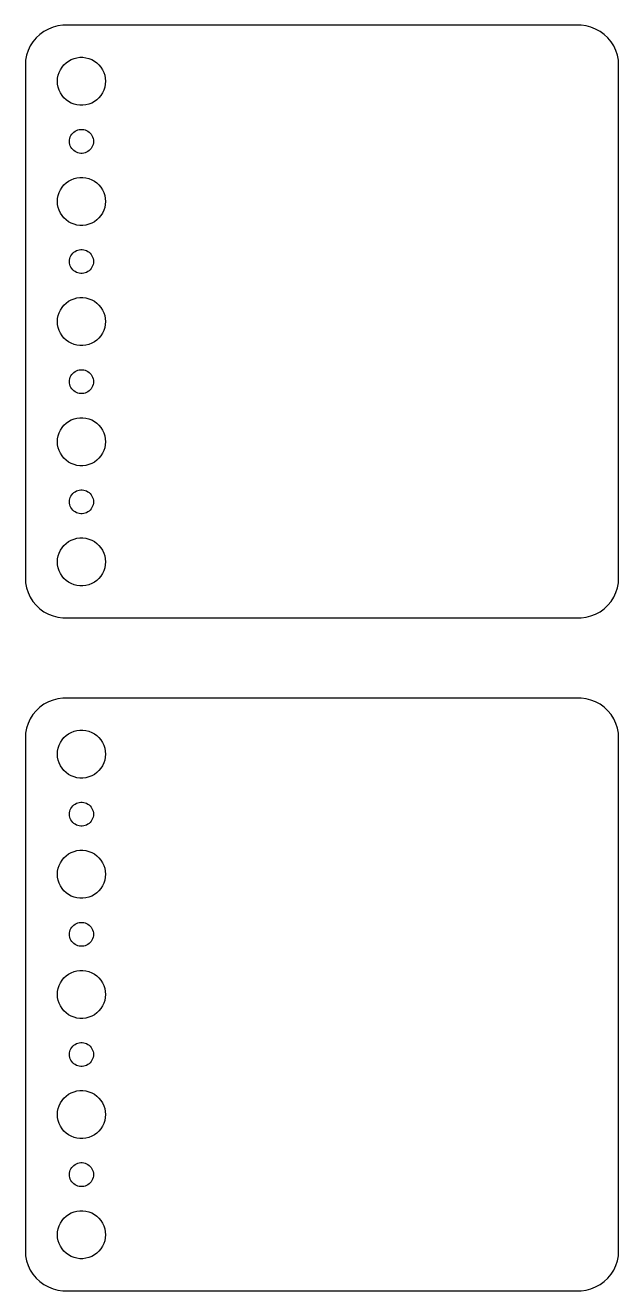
# Model space of a CAD drawing. Header units: metres. Extents: x -37 to 37, y 131 to 373.
# Drawn here: x -37 to 37, y 131 to 289 of the extents above; entities that cross this region are included whole.
import ezdxf

# ---------------------------------------------------------------- set-up
doc = ezdxf.new("R2010")
doc.units = ezdxf.units.M

msp = doc.modelspace()

# ---------------------------------------------------------------- linework, layer by layer
for p, q in [((-35.1871, 287.853), (-35.6448, 287.423)), ((-34.6791, 288.222), (-35.1871, 287.853)), ((-34.1289, 288.524), (-34.6791, 288.222)), ((-33.5451, 288.755), (-34.1289, 288.524)), ((-32.9369, 288.911), (-33.5451, 288.755)), ((-32.3139, 288.99), (-32.9369, 288.911)), ((32.3139, 288.99), (-32.3139, 288.99)), ((32.9369, 288.911), (32.3139, 288.99)), ((33.5451, 288.755), (32.9369, 288.911)), ((34.1289, 288.524), (33.5451, 288.755)), ((34.6791, 288.222), (34.1289, 288.524)), ((35.1871, 287.853), (34.6791, 288.222)), ((35.6448, 287.423), (35.1871, 287.853)), ((-36.3815, 286.409), (-36.6489, 285.841)), ((-36.0451, 286.939), (-36.3815, 286.409)), ((-35.6448, 287.423), (-36.0451, 286.939)), ((36.0451, 286.939), (35.6448, 287.423)), ((36.3815, 286.409), (36.0451, 286.939)), ((36.6489, 285.841), (36.3815, 286.409)), ((-36.9606, 284.627), (-37, 284)), ((-36.8429, 285.243), (-36.9606, 284.627)), ((-36.6489, 285.841), (-36.8429, 285.243)), ((-31.9123, 284.312), (-31.6075, 284.533)), ((-31.6075, 284.533), (-31.2773, 284.714)), ((-31.2773, 284.714), (-30.927, 284.853)), ((-30.927, 284.853), (-30.5621, 284.947)), ((-30.5621, 284.947), (-30.1884, 284.994)), ((-30.1884, 284.994), (-29.8116, 284.994)), ((-29.8116, 284.994), (-29.4379, 284.947)), ((-29.4379, 284.947), (-29.0729, 284.853)), ((-29.0729, 284.853), (-28.7227, 284.714)), ((-28.7227, 284.714), (-28.3925, 284.533)), ((-28.3925, 284.533), (-28.0877, 284.312)), ((36.8429, 285.243), (36.6489, 285.841)), ((36.9606, 284.627), (36.8429, 285.243)), ((37, 284), (36.9606, 284.627)), ((-37, 284), (-37, 220)), ((-32.9057, 282.746), (-32.7893, 283.104)), ((-32.7893, 283.104), (-32.6289, 283.445)), ((-32.6289, 283.445), (-32.427, 283.763)), ((-32.427, 283.763), (-32.1869, 284.054)), ((-32.1869, 284.054), (-31.9123, 284.312)), ((-28.0877, 284.312), (-27.8131, 284.054)), ((-27.8131, 284.054), (-27.5729, 283.763)), ((-27.5729, 283.763), (-27.3711, 283.445)), ((-27.3711, 283.445), (-27.2107, 283.104)), ((-27.2107, 283.104), (-27.0942, 282.746)), ((37, 220), (37, 284)), ((-33, 282), (-32.9763, 282.376)), ((-32.9763, 281.624), (-33, 282)), ((-32.9763, 282.376), (-32.9057, 282.746)), ((-32.9057, 281.254), (-32.9763, 281.624)), ((-32.7893, 280.896), (-32.9057, 281.254)), ((-27.0942, 281.254), (-27.2107, 280.896)), ((-27.0942, 282.746), (-27.0237, 282.376)), ((-27.0237, 281.624), (-27.0942, 281.254)), ((-27.0237, 282.376), (-27, 282)), ((-27, 282), (-27.0237, 281.624)), ((-32.6289, 280.555), (-32.7893, 280.896)), ((-32.427, 280.237), (-32.6289, 280.555)), ((-32.1869, 279.946), (-32.427, 280.237)), ((-31.9123, 279.688), (-32.1869, 279.946)), ((-31.6075, 279.467), (-31.9123, 279.688)), ((-28.0877, 279.688), (-28.3925, 279.467)), ((-27.8131, 279.946), (-28.0877, 279.688)), ((-27.5729, 280.237), (-27.8131, 279.946)), ((-27.3711, 280.555), (-27.5729, 280.237)), ((-27.2107, 280.896), (-27.3711, 280.555)), ((-31.2773, 279.286), (-31.6075, 279.467)), ((-30.927, 279.147), (-31.2773, 279.286)), ((-30.5621, 279.053), (-30.927, 279.147)), ((-30.1884, 279.006), (-30.5621, 279.053)), ((-29.8116, 279.006), (-30.1884, 279.006)), ((-29.4379, 279.053), (-29.8116, 279.006)), ((-29.0729, 279.147), (-29.4379, 279.053)), ((-28.7227, 279.286), (-29.0729, 279.147)), ((-28.3925, 279.467), (-28.7227, 279.286)), ((-31.4529, 274.873), (-31.3947, 275.052)), ((-31.3947, 275.052), (-31.3145, 275.223)), ((-31.3145, 275.223), (-31.2135, 275.382)), ((-31.2135, 275.382), (-31.0934, 275.527)), ((-31.0934, 275.527), (-30.9561, 275.656)), ((-30.9561, 275.656), (-30.8037, 275.766)), ((-30.8037, 275.766), (-30.6387, 275.857)), ((-30.6387, 275.857), (-30.4635, 275.927)), ((-30.4635, 275.927), (-30.2811, 275.973)), ((-30.2811, 275.973), (-30.0942, 275.997)), ((-30.0942, 275.997), (-29.9058, 275.997)), ((-29.9058, 275.997), (-29.7189, 275.973)), ((-29.7189, 275.973), (-29.5365, 275.927)), ((-29.5365, 275.927), (-29.3613, 275.857)), ((-29.3613, 275.857), (-29.1963, 275.766)), ((-29.1963, 275.766), (-29.0439, 275.656)), ((-29.0439, 275.656), (-28.9065, 275.527)), ((-28.9065, 275.527), (-28.7865, 275.382)), ((-28.7865, 275.382), (-28.6855, 275.223)), ((-28.6855, 275.223), (-28.6053, 275.052)), ((-28.6053, 275.052), (-28.5471, 274.873)), ((-31.5, 274.5), (-31.4882, 274.688)), ((-31.4882, 274.312), (-31.5, 274.5)), ((-31.4882, 274.688), (-31.4529, 274.873)), ((-31.4529, 274.127), (-31.4882, 274.312)), ((-31.3947, 273.948), (-31.4529, 274.127)), ((-31.3145, 273.777), (-31.3947, 273.948)), ((-31.2135, 273.618), (-31.3145, 273.777)), ((-31.0934, 273.473), (-31.2135, 273.618)), ((-30.9561, 273.344), (-31.0934, 273.473)), ((-30.8037, 273.234), (-30.9561, 273.344)), ((-29.0439, 273.344), (-29.1963, 273.234)), ((-28.9065, 273.473), (-29.0439, 273.344)), ((-28.7865, 273.618), (-28.9065, 273.473)), ((-28.6855, 273.777), (-28.7865, 273.618)), ((-28.6053, 273.948), (-28.6855, 273.777)), ((-28.5471, 274.127), (-28.6053, 273.948)), ((-28.5471, 274.873), (-28.5118, 274.688)), ((-28.5118, 274.312), (-28.5471, 274.127)), ((-28.5118, 274.688), (-28.5, 274.5)), ((-28.5, 274.5), (-28.5118, 274.312)), ((-30.6387, 273.143), (-30.8037, 273.234)), ((-30.4635, 273.073), (-30.6387, 273.143)), ((-30.2811, 273.027), (-30.4635, 273.073)), ((-30.0942, 273.003), (-30.2811, 273.027)), ((-29.9058, 273.003), (-30.0942, 273.003)), ((-29.7189, 273.027), (-29.9058, 273.003)), ((-29.5365, 273.073), (-29.7189, 273.027)), ((-29.3613, 273.143), (-29.5365, 273.073)), ((-29.1963, 273.234), (-29.3613, 273.143)), ((-32.6289, 268.445), (-32.427, 268.763)), ((-32.427, 268.763), (-32.1869, 269.054)), ((-32.1869, 269.054), (-31.9123, 269.312)), ((-31.9123, 269.312), (-31.6075, 269.533)), ((-31.6075, 269.533), (-31.2773, 269.714)), ((-31.2773, 269.714), (-30.927, 269.853)), ((-30.927, 269.853), (-30.5621, 269.947)), ((-30.5621, 269.947), (-30.1884, 269.994)), ((-30.1884, 269.994), (-29.8116, 269.994)), ((-29.8116, 269.994), (-29.4379, 269.947)), ((-29.4379, 269.947), (-29.0729, 269.853)), ((-29.0729, 269.853), (-28.7227, 269.714)), ((-28.7227, 269.714), (-28.3925, 269.533)), ((-28.3925, 269.533), (-28.0877, 269.312)), ((-28.0877, 269.312), (-27.8131, 269.054)), ((-27.8131, 269.054), (-27.5729, 268.763)), ((-27.5729, 268.763), (-27.3711, 268.445)), ((-33, 267), (-32.9763, 267.376)), ((-32.9763, 266.624), (-33, 267)), ((-32.9763, 267.376), (-32.9057, 267.746)), ((-32.9057, 267.746), (-32.7893, 268.104)), ((-32.7893, 268.104), (-32.6289, 268.445)), ((-27.3711, 268.445), (-27.2107, 268.104)), ((-27.2107, 268.104), (-27.0942, 267.746)), ((-27.0942, 267.746), (-27.0237, 267.376)), ((-27.0237, 267.376), (-27, 267)), ((-27, 267), (-27.0237, 266.624)), ((-32.9057, 266.254), (-32.9763, 266.624)), ((-32.7893, 265.896), (-32.9057, 266.254)), ((-32.6289, 265.555), (-32.7893, 265.896)), ((-32.427, 265.237), (-32.6289, 265.555)), ((-27.3711, 265.555), (-27.5729, 265.237)), ((-27.2107, 265.896), (-27.3711, 265.555)), ((-27.0942, 266.254), (-27.2107, 265.896)), ((-27.0237, 266.624), (-27.0942, 266.254)), ((-32.1869, 264.946), (-32.427, 265.237)), ((-31.9123, 264.688), (-32.1869, 264.946)), ((-31.6075, 264.467), (-31.9123, 264.688)), ((-31.2773, 264.286), (-31.6075, 264.467)), ((-30.927, 264.147), (-31.2773, 264.286)), ((-30.5621, 264.053), (-30.927, 264.147)), ((-30.1884, 264.006), (-30.5621, 264.053)), ((-29.8116, 264.006), (-30.1884, 264.006)), ((-29.4379, 264.053), (-29.8116, 264.006)), ((-29.0729, 264.147), (-29.4379, 264.053)), ((-28.7227, 264.286), (-29.0729, 264.147)), ((-28.3925, 264.467), (-28.7227, 264.286)), ((-28.0877, 264.688), (-28.3925, 264.467)), ((-27.8131, 264.946), (-28.0877, 264.688)), ((-27.5729, 265.237), (-27.8131, 264.946)), ((-30.9561, 260.656), (-30.8037, 260.766)), ((-30.8037, 260.766), (-30.6387, 260.857)), ((-30.6387, 260.857), (-30.4635, 260.927)), ((-30.4635, 260.927), (-30.2811, 260.973)), ((-30.2811, 260.973), (-30.0942, 260.997)), ((-30.0942, 260.997), (-29.9058, 260.997)), ((-29.9058, 260.997), (-29.7189, 260.973)), ((-29.7189, 260.973), (-29.5365, 260.927)), ((-29.5365, 260.927), (-29.3613, 260.857)), ((-29.3613, 260.857), (-29.1963, 260.766)), ((-29.1963, 260.766), (-29.0439, 260.656)), ((-31.5, 259.5), (-31.4882, 259.688)), ((-31.4882, 259.312), (-31.5, 259.5)), ((-31.4882, 259.688), (-31.4529, 259.873)), ((-31.4529, 259.127), (-31.4882, 259.312)), ((-31.4529, 259.873), (-31.3947, 260.052)), ((-31.3947, 258.948), (-31.4529, 259.127)), ((-31.3947, 260.052), (-31.3145, 260.223)), ((-31.3145, 260.223), (-31.2135, 260.382)), ((-31.2135, 260.382), (-31.0934, 260.527)), ((-31.0934, 260.527), (-30.9561, 260.656)), ((-29.0439, 260.656), (-28.9065, 260.527)), ((-28.9065, 260.527), (-28.7865, 260.382)), ((-28.7865, 260.382), (-28.6855, 260.223)), ((-28.6855, 260.223), (-28.6053, 260.052)), ((-28.6053, 260.052), (-28.5471, 259.873)), ((-28.5471, 259.127), (-28.6053, 258.948)), ((-28.5471, 259.873), (-28.5118, 259.688)), ((-28.5118, 259.312), (-28.5471, 259.127)), ((-28.5118, 259.688), (-28.5, 259.5)), ((-28.5, 259.5), (-28.5118, 259.312)), ((-31.3145, 258.777), (-31.3947, 258.948)), ((-31.2135, 258.618), (-31.3145, 258.777)), ((-31.0934, 258.473), (-31.2135, 258.618)), ((-30.9561, 258.344), (-31.0934, 258.473)), ((-30.8037, 258.234), (-30.9561, 258.344)), ((-30.6387, 258.143), (-30.8037, 258.234)), ((-30.4635, 258.073), (-30.6387, 258.143)), ((-30.2811, 258.027), (-30.4635, 258.073)), ((-30.0942, 258.003), (-30.2811, 258.027)), ((-29.9058, 258.003), (-30.0942, 258.003)), ((-29.7189, 258.027), (-29.9058, 258.003)), ((-29.5365, 258.073), (-29.7189, 258.027)), ((-29.3613, 258.143), (-29.5365, 258.073)), ((-29.1963, 258.234), (-29.3613, 258.143)), ((-29.0439, 258.344), (-29.1963, 258.234)), ((-28.9065, 258.473), (-29.0439, 258.344)), ((-28.7865, 258.618), (-28.9065, 258.473)), ((-28.6855, 258.777), (-28.7865, 258.618)), ((-28.6053, 258.948), (-28.6855, 258.777)), ((-31.9123, 254.312), (-31.6075, 254.533)), ((-31.6075, 254.533), (-31.2773, 254.714)), ((-31.2773, 254.714), (-30.927, 254.853)), ((-30.927, 254.853), (-30.5621, 254.947)), ((-30.5621, 254.947), (-30.1884, 254.994)), ((-30.1884, 254.994), (-29.8116, 254.994)), ((-29.8116, 254.994), (-29.4379, 254.947)), ((-29.4379, 254.947), (-29.0729, 254.853)), ((-29.0729, 254.853), (-28.7227, 254.714)), ((-28.7227, 254.714), (-28.3925, 254.533)), ((-28.3925, 254.533), (-28.0877, 254.312)), ((-32.9057, 252.746), (-32.7893, 253.104)), ((-32.7893, 253.104), (-32.6289, 253.445)), ((-32.6289, 253.445), (-32.427, 253.763)), ((-32.427, 253.763), (-32.1869, 254.054)), ((-32.1869, 254.054), (-31.9123, 254.312)), ((-28.0877, 254.312), (-27.8131, 254.054)), ((-27.8131, 254.054), (-27.5729, 253.763)), ((-27.5729, 253.763), (-27.3711, 253.445)), ((-27.3711, 253.445), (-27.2107, 253.104)), ((-27.2107, 253.104), (-27.0942, 252.746)), ((-33, 252), (-32.9763, 252.376)), ((-32.9763, 251.624), (-33, 252)), ((-32.9763, 252.376), (-32.9057, 252.746)), ((-32.9057, 251.254), (-32.9763, 251.624)), ((-32.7893, 250.896), (-32.9057, 251.254)), ((-27.0942, 251.254), (-27.2107, 250.896)), ((-27.0942, 252.746), (-27.0237, 252.376)), ((-27.0237, 251.624), (-27.0942, 251.254)), ((-27.0237, 252.376), (-27, 252)), ((-27, 252), (-27.0237, 251.624)), ((-32.6289, 250.555), (-32.7893, 250.896)), ((-32.427, 250.237), (-32.6289, 250.555)), ((-32.1869, 249.946), (-32.427, 250.237)), ((-31.9123, 249.688), (-32.1869, 249.946)), ((-31.6075, 249.467), (-31.9123, 249.688)), ((-28.0877, 249.688), (-28.3925, 249.467)), ((-27.8131, 249.946), (-28.0877, 249.688)), ((-27.5729, 250.237), (-27.8131, 249.946)), ((-27.3711, 250.555), (-27.5729, 250.237)), ((-27.2107, 250.896), (-27.3711, 250.555)), ((-31.2773, 249.286), (-31.6075, 249.467)), ((-30.927, 249.147), (-31.2773, 249.286)), ((-30.5621, 249.053), (-30.927, 249.147)), ((-30.1884, 249.006), (-30.5621, 249.053)), ((-29.8116, 249.006), (-30.1884, 249.006)), ((-29.4379, 249.053), (-29.8116, 249.006)), ((-29.0729, 249.147), (-29.4379, 249.053)), ((-28.7227, 249.286), (-29.0729, 249.147)), ((-28.3925, 249.467), (-28.7227, 249.286)), ((-31.4882, 244.688), (-31.4529, 244.873)), ((-31.4529, 244.873), (-31.3947, 245.052)), ((-31.3947, 245.052), (-31.3145, 245.223)), ((-31.3145, 245.223), (-31.2135, 245.382)), ((-31.2135, 245.382), (-31.0934, 245.527)), ((-31.0934, 245.527), (-30.9561, 245.656)), ((-30.9561, 245.656), (-30.8037, 245.766)), ((-30.8037, 245.766), (-30.6387, 245.857)), ((-30.6387, 245.857), (-30.4635, 245.927)), ((-30.4635, 245.927), (-30.2811, 245.973)), ((-30.2811, 245.973), (-30.0942, 245.997)), ((-30.0942, 245.997), (-29.9058, 245.997)), ((-29.9058, 245.997), (-29.7189, 245.973)), ((-29.7189, 245.973), (-29.5365, 245.927)), ((-29.5365, 245.927), (-29.3613, 245.857)), ((-29.3613, 245.857), (-29.1963, 245.766)), ((-29.1963, 245.766), (-29.0439, 245.656)), ((-29.0439, 245.656), (-28.9065, 245.527)), ((-28.9065, 245.527), (-28.7865, 245.382)), ((-28.7865, 245.382), (-28.6855, 245.223)), ((-28.6855, 245.223), (-28.6053, 245.052)), ((-28.6053, 245.052), (-28.5471, 244.873)), ((-28.5471, 244.873), (-28.5118, 244.688)), ((-31.5, 244.5), (-31.4882, 244.688)), ((-31.4882, 244.312), (-31.5, 244.5)), ((-31.4529, 244.127), (-31.4882, 244.312)), ((-31.3947, 243.948), (-31.4529, 244.127)), ((-31.3145, 243.777), (-31.3947, 243.948)), ((-31.2135, 243.618), (-31.3145, 243.777)), ((-31.0934, 243.473), (-31.2135, 243.618)), ((-30.9561, 243.344), (-31.0934, 243.473)), ((-30.8037, 243.234), (-30.9561, 243.344)), ((-29.0439, 243.344), (-29.1963, 243.234)), ((-28.9065, 243.473), (-29.0439, 243.344)), ((-28.7865, 243.618), (-28.9065, 243.473)), ((-28.6855, 243.777), (-28.7865, 243.618)), ((-28.6053, 243.948), (-28.6855, 243.777)), ((-28.5471, 244.127), (-28.6053, 243.948)), ((-28.5118, 244.312), (-28.5471, 244.127)), ((-28.5118, 244.688), (-28.5, 244.5)), ((-28.5, 244.5), (-28.5118, 244.312)), ((-30.6387, 243.143), (-30.8037, 243.234)), ((-30.4635, 243.073), (-30.6387, 243.143)), ((-30.2811, 243.027), (-30.4635, 243.073)), ((-30.0942, 243.003), (-30.2811, 243.027)), ((-29.9058, 243.003), (-30.0942, 243.003)), ((-29.7189, 243.027), (-29.9058, 243.003)), ((-29.5365, 243.073), (-29.7189, 243.027)), ((-29.3613, 243.143), (-29.5365, 243.073)), ((-29.1963, 243.234), (-29.3613, 243.143)), ((-32.6289, 238.445), (-32.427, 238.763)), ((-32.427, 238.763), (-32.1869, 239.054)), ((-32.1869, 239.054), (-31.9123, 239.312)), ((-31.9123, 239.312), (-31.6075, 239.533)), ((-31.6075, 239.533), (-31.2773, 239.714)), ((-31.2773, 239.714), (-30.927, 239.853)), ((-30.927, 239.853), (-30.5621, 239.947)), ((-30.5621, 239.947), (-30.1884, 239.994)), ((-30.1884, 239.994), (-29.8116, 239.994)), ((-29.8116, 239.994), (-29.4379, 239.947)), ((-29.4379, 239.947), (-29.0729, 239.853)), ((-29.0729, 239.853), (-28.7227, 239.714)), ((-28.7227, 239.714), (-28.3925, 239.533)), ((-28.3925, 239.533), (-28.0877, 239.312)), ((-28.0877, 239.312), (-27.8131, 239.054)), ((-27.8131, 239.054), (-27.5729, 238.763)), ((-27.5729, 238.763), (-27.3711, 238.445)), ((-33, 237), (-32.9763, 237.376)), ((-32.9763, 236.624), (-33, 237)), ((-32.9763, 237.376), (-32.9057, 237.746)), ((-32.9057, 237.746), (-32.7893, 238.104)), ((-32.7893, 238.104), (-32.6289, 238.445)), ((-27.3711, 238.445), (-27.2107, 238.104)), ((-27.2107, 238.104), (-27.0942, 237.746)), ((-27.0942, 237.746), (-27.0237, 237.376)), ((-27.0237, 237.376), (-27, 237)), ((-27, 237), (-27.0237, 236.624)), ((-32.9057, 236.254), (-32.9763, 236.624)), ((-32.7893, 235.896), (-32.9057, 236.254)), ((-32.6289, 235.555), (-32.7893, 235.896)), ((-32.427, 235.237), (-32.6289, 235.555)), ((-27.3711, 235.555), (-27.5729, 235.237)), ((-27.2107, 235.896), (-27.3711, 235.555)), ((-27.0942, 236.254), (-27.2107, 235.896)), ((-27.0237, 236.624), (-27.0942, 236.254)), ((-32.1869, 234.946), (-32.427, 235.237)), ((-31.9123, 234.688), (-32.1869, 234.946)), ((-31.6075, 234.467), (-31.9123, 234.688)), ((-31.2773, 234.286), (-31.6075, 234.467)), ((-30.927, 234.147), (-31.2773, 234.286)), ((-30.5621, 234.053), (-30.927, 234.147)), ((-30.1884, 234.006), (-30.5621, 234.053)), ((-29.8116, 234.006), (-30.1884, 234.006)), ((-29.4379, 234.053), (-29.8116, 234.006)), ((-29.0729, 234.147), (-29.4379, 234.053)), ((-28.7227, 234.286), (-29.0729, 234.147)), ((-28.3925, 234.467), (-28.7227, 234.286)), ((-28.0877, 234.688), (-28.3925, 234.467)), ((-27.8131, 234.946), (-28.0877, 234.688)), ((-27.5729, 235.237), (-27.8131, 234.946)), ((-31.0934, 230.527), (-30.9561, 230.656)), ((-30.9561, 230.656), (-30.8037, 230.766)), ((-30.8037, 230.766), (-30.6387, 230.857)), ((-30.6387, 230.857), (-30.4635, 230.927)), ((-30.4635, 230.927), (-30.2811, 230.973)), ((-30.2811, 230.973), (-30.0942, 230.997)), ((-30.0942, 230.997), (-29.9058, 230.997)), ((-29.9058, 230.997), (-29.7189, 230.973)), ((-29.7189, 230.973), (-29.5365, 230.927)), ((-29.5365, 230.927), (-29.3613, 230.857)), ((-29.3613, 230.857), (-29.1963, 230.766)), ((-29.1963, 230.766), (-29.0439, 230.656)), ((-29.0439, 230.656), (-28.9065, 230.527)), ((-31.5, 229.5), (-31.4882, 229.688)), ((-31.4882, 229.312), (-31.5, 229.5)), ((-31.4882, 229.688), (-31.4529, 229.873)), ((-31.4529, 229.127), (-31.4882, 229.312)), ((-31.4529, 229.873), (-31.3947, 230.052)), ((-31.3947, 228.948), (-31.4529, 229.127)), ((-31.3947, 230.052), (-31.3145, 230.223)), ((-31.3145, 230.223), (-31.2135, 230.382)), ((-31.2135, 230.382), (-31.0934, 230.527)), ((-28.9065, 230.527), (-28.7865, 230.382)), ((-28.7865, 230.382), (-28.6855, 230.223)), ((-28.6855, 230.223), (-28.6053, 230.052)), ((-28.6053, 230.052), (-28.5471, 229.873)), ((-28.5471, 229.127), (-28.6053, 228.948)), ((-28.5471, 229.873), (-28.5118, 229.688)), ((-28.5118, 229.312), (-28.5471, 229.127)), ((-28.5118, 229.688), (-28.5, 229.5)), ((-28.5, 229.5), (-28.5118, 229.312)), ((-31.3145, 228.777), (-31.3947, 228.948)), ((-31.2135, 228.618), (-31.3145, 228.777)), ((-31.0934, 228.473), (-31.2135, 228.618)), ((-30.9561, 228.344), (-31.0934, 228.473)), ((-30.8037, 228.234), (-30.9561, 228.344)), ((-30.6387, 228.143), (-30.8037, 228.234)), ((-30.4635, 228.073), (-30.6387, 228.143)), ((-30.2811, 228.027), (-30.4635, 228.073)), ((-30.0942, 228.003), (-30.2811, 228.027)), ((-29.9058, 228.003), (-30.0942, 228.003)), ((-29.7189, 228.027), (-29.9058, 228.003)), ((-29.5365, 228.073), (-29.7189, 228.027)), ((-29.3613, 228.143), (-29.5365, 228.073)), ((-29.1963, 228.234), (-29.3613, 228.143)), ((-29.0439, 228.344), (-29.1963, 228.234)), ((-28.9065, 228.473), (-29.0439, 228.344)), ((-28.7865, 228.618), (-28.9065, 228.473)), ((-28.6855, 228.777), (-28.7865, 228.618)), ((-28.6053, 228.948), (-28.6855, 228.777)), ((-31.9123, 224.312), (-31.6075, 224.533)), ((-31.6075, 224.533), (-31.2773, 224.714)), ((-31.2773, 224.714), (-30.927, 224.853)), ((-30.927, 224.853), (-30.5621, 224.947)), ((-30.5621, 224.947), (-30.1884, 224.994)), ((-30.1884, 224.994), (-29.8116, 224.994)), ((-29.8116, 224.994), (-29.4379, 224.947)), ((-29.4379, 224.947), (-29.0729, 224.853)), ((-29.0729, 224.853), (-28.7227, 224.714)), ((-28.7227, 224.714), (-28.3925, 224.533)), ((-28.3925, 224.533), (-28.0877, 224.312)), ((-32.9057, 222.746), (-32.7893, 223.104)), ((-32.7893, 223.104), (-32.6289, 223.445)), ((-32.6289, 223.445), (-32.427, 223.763)), ((-32.427, 223.763), (-32.1869, 224.054)), ((-32.1869, 224.054), (-31.9123, 224.312)), ((-28.0877, 224.312), (-27.8131, 224.054)), ((-27.8131, 224.054), (-27.5729, 223.763)), ((-27.5729, 223.763), (-27.3711, 223.445)), ((-27.3711, 223.445), (-27.2107, 223.104)), ((-27.2107, 223.104), (-27.0942, 222.746)), ((-33, 222), (-32.9763, 222.376)), ((-32.9763, 221.624), (-33, 222)), ((-32.9763, 222.376), (-32.9057, 222.746)), ((-32.9057, 221.254), (-32.9763, 221.624)), ((-32.7893, 220.896), (-32.9057, 221.254)), ((-27.0942, 221.254), (-27.2107, 220.896)), ((-27.0942, 222.746), (-27.0237, 222.376)), ((-27.0237, 221.624), (-27.0942, 221.254)), ((-27.0237, 222.376), (-27, 222)), ((-27, 222), (-27.0237, 221.624)), ((-37, 220), (-36.9606, 219.373)), ((-32.6289, 220.555), (-32.7893, 220.896)), ((-32.427, 220.237), (-32.6289, 220.555)), ((-32.1869, 219.946), (-32.427, 220.237)), ((-31.9123, 219.688), (-32.1869, 219.946)), ((-31.6075, 219.467), (-31.9123, 219.688)), ((-28.0877, 219.688), (-28.3925, 219.467)), ((-27.8131, 219.946), (-28.0877, 219.688)), ((-27.5729, 220.237), (-27.8131, 219.946)), ((-27.3711, 220.555), (-27.5729, 220.237)), ((-27.2107, 220.896), (-27.3711, 220.555)), ((36.9606, 219.373), (37, 220)), ((-36.9606, 219.373), (-36.8429, 218.757)), ((-36.8429, 218.757), (-36.6489, 218.159)), ((-36.6489, 218.159), (-36.3815, 217.591)), ((-31.2773, 219.286), (-31.6075, 219.467)), ((-30.927, 219.147), (-31.2773, 219.286)), ((-30.5621, 219.053), (-30.927, 219.147)), ((-30.1884, 219.006), (-30.5621, 219.053)), ((-29.8116, 219.006), (-30.1884, 219.006)), ((-29.4379, 219.053), (-29.8116, 219.006)), ((-29.0729, 219.147), (-29.4379, 219.053)), ((-28.7227, 219.286), (-29.0729, 219.147)), ((-28.3925, 219.467), (-28.7227, 219.286)), ((36.3815, 217.591), (36.6489, 218.159)), ((36.6489, 218.159), (36.8429, 218.757)), ((36.8429, 218.757), (36.9606, 219.373)), ((-36.3815, 217.591), (-36.0451, 217.061)), ((-36.0451, 217.061), (-35.6448, 216.577)), ((-35.6448, 216.577), (-35.1871, 216.147)), ((35.1871, 216.147), (35.6448, 216.577)), ((35.6448, 216.577), (36.0451, 217.061)), ((36.0451, 217.061), (36.3815, 217.591)), ((-35.1871, 216.147), (-34.6791, 215.778)), ((-34.6791, 215.778), (-34.1289, 215.476)), ((-34.1289, 215.476), (-33.5451, 215.245)), ((-33.5451, 215.245), (-32.9369, 215.089)), ((-32.9369, 215.089), (-32.3139, 215.01)), ((-32.3139, 215.01), (32.3139, 215.01)), ((32.3139, 215.01), (32.9369, 215.089)), ((32.9369, 215.089), (33.5451, 215.245)), ((33.5451, 215.245), (34.1289, 215.476)), ((34.1289, 215.476), (34.6791, 215.778)), ((34.6791, 215.778), (35.1871, 216.147)), ((-35.1871, 203.853), (-35.6448, 203.423)), ((-34.6791, 204.222), (-35.1871, 203.853)), ((-34.1289, 204.524), (-34.6791, 204.222)), ((-33.5451, 204.755), (-34.1289, 204.524)), ((-32.9369, 204.911), (-33.5451, 204.755)), ((-32.3139, 204.99), (-32.9369, 204.911)), ((32.3139, 204.99), (-32.3139, 204.99)), ((32.9369, 204.911), (32.3139, 204.99)), ((33.5451, 204.755), (32.9369, 204.911)), ((34.1289, 204.524), (33.5451, 204.755)), ((34.6791, 204.222), (34.1289, 204.524)), ((35.1871, 203.853), (34.6791, 204.222)), ((35.6448, 203.423), (35.1871, 203.853)), ((-36.3815, 202.409), (-36.6489, 201.841)), ((-36.0451, 202.939), (-36.3815, 202.409)), ((-35.6448, 203.423), (-36.0451, 202.939)), ((36.0451, 202.939), (35.6448, 203.423)), ((36.3815, 202.409), (36.0451, 202.939)), ((36.6489, 201.841), (36.3815, 202.409)), ((-36.8429, 201.243), (-36.9606, 200.627)), ((-36.6489, 201.841), (-36.8429, 201.243)), ((-31.6075, 200.533), (-31.2773, 200.714)), ((-31.2773, 200.714), (-30.927, 200.853)), ((-30.927, 200.853), (-30.5621, 200.947)), ((-30.5621, 200.947), (-30.1884, 200.994)), ((-30.1884, 200.994), (-29.8116, 200.994)), ((-29.8116, 200.994), (-29.4379, 200.947)), ((-29.4379, 200.947), (-29.0729, 200.853)), ((-29.0729, 200.853), (-28.7227, 200.714)), ((-28.7227, 200.714), (-28.3925, 200.533)), ((36.8429, 201.243), (36.6489, 201.841)), ((36.9606, 200.627), (36.8429, 201.243)), ((-36.9606, 200.627), (-37, 200)), ((-37, 200), (-37, 136)), ((-32.9057, 198.746), (-32.7893, 199.104)), ((-32.7893, 199.104), (-32.6289, 199.445)), ((-32.6289, 199.445), (-32.427, 199.763)), ((-32.427, 199.763), (-32.1869, 200.054)), ((-32.1869, 200.054), (-31.9123, 200.312)), ((-31.9123, 200.312), (-31.6075, 200.533)), ((-28.3925, 200.533), (-28.0877, 200.312)), ((-28.0877, 200.312), (-27.8131, 200.054)), ((-27.8131, 200.054), (-27.5729, 199.763)), ((-27.5729, 199.763), (-27.3711, 199.445)), ((-27.3711, 199.445), (-27.2107, 199.104)), ((-27.2107, 199.104), (-27.0942, 198.746)), ((37, 200), (36.9606, 200.627)), ((37, 136), (37, 200)), ((-33, 198), (-32.9763, 198.376)), ((-32.9763, 197.624), (-33, 198)), ((-32.9763, 198.376), (-32.9057, 198.746)), ((-32.9057, 197.254), (-32.9763, 197.624)), ((-27.0942, 198.746), (-27.0237, 198.376)), ((-27.0237, 197.624), (-27.0942, 197.254)), ((-27.0237, 198.376), (-27, 198)), ((-27, 198), (-27.0237, 197.624)), ((-32.7893, 196.896), (-32.9057, 197.254)), ((-32.6289, 196.555), (-32.7893, 196.896)), ((-32.427, 196.237), (-32.6289, 196.555)), ((-32.1869, 195.946), (-32.427, 196.237)), ((-31.9123, 195.688), (-32.1869, 195.946)), ((-27.8131, 195.946), (-28.0877, 195.688)), ((-27.5729, 196.237), (-27.8131, 195.946)), ((-27.3711, 196.555), (-27.5729, 196.237)), ((-27.2107, 196.896), (-27.3711, 196.555)), ((-27.0942, 197.254), (-27.2107, 196.896)), ((-31.6075, 195.467), (-31.9123, 195.688)), ((-31.2773, 195.286), (-31.6075, 195.467)), ((-30.927, 195.147), (-31.2773, 195.286)), ((-30.5621, 195.053), (-30.927, 195.147)), ((-30.1884, 195.006), (-30.5621, 195.053)), ((-29.8116, 195.006), (-30.1884, 195.006)), ((-29.4379, 195.053), (-29.8116, 195.006)), ((-29.0729, 195.147), (-29.4379, 195.053)), ((-28.7227, 195.286), (-29.0729, 195.147)), ((-28.3925, 195.467), (-28.7227, 195.286)), ((-28.0877, 195.688), (-28.3925, 195.467)), ((-31.3947, 191.052), (-31.3145, 191.223)), ((-31.3145, 191.223), (-31.2135, 191.382)), ((-31.2135, 191.382), (-31.0934, 191.527)), ((-31.0934, 191.527), (-30.9561, 191.656)), ((-30.9561, 191.656), (-30.8037, 191.766)), ((-30.8037, 191.766), (-30.6387, 191.857)), ((-30.6387, 191.857), (-30.4635, 191.927)), ((-30.4635, 191.927), (-30.2811, 191.973)), ((-30.2811, 191.973), (-30.0942, 191.997)), ((-30.0942, 191.997), (-29.9058, 191.997)), ((-29.9058, 191.997), (-29.7189, 191.973)), ((-29.7189, 191.973), (-29.5365, 191.927)), ((-29.5365, 191.927), (-29.3613, 191.857)), ((-29.3613, 191.857), (-29.1963, 191.766)), ((-29.1963, 191.766), (-29.0439, 191.656)), ((-29.0439, 191.656), (-28.9065, 191.527)), ((-28.9065, 191.527), (-28.7865, 191.382)), ((-28.7865, 191.382), (-28.6855, 191.223)), ((-28.6855, 191.223), (-28.6053, 191.052)), ((-31.5, 190.5), (-31.4882, 190.688)), ((-31.4882, 190.312), (-31.5, 190.5)), ((-31.4882, 190.688), (-31.4529, 190.873)), ((-31.4529, 190.127), (-31.4882, 190.312)), ((-31.4529, 190.873), (-31.3947, 191.052)), ((-31.3947, 189.948), (-31.4529, 190.127)), ((-31.3145, 189.777), (-31.3947, 189.948)), ((-31.2135, 189.618), (-31.3145, 189.777)), ((-31.0934, 189.473), (-31.2135, 189.618)), ((-28.7865, 189.618), (-28.9065, 189.473)), ((-28.6855, 189.777), (-28.7865, 189.618)), ((-28.6053, 189.948), (-28.6855, 189.777)), ((-28.6053, 191.052), (-28.5471, 190.873)), ((-28.5471, 190.127), (-28.6053, 189.948)), ((-28.5471, 190.873), (-28.5118, 190.688)), ((-28.5118, 190.312), (-28.5471, 190.127)), ((-28.5118, 190.688), (-28.5, 190.5)), ((-28.5, 190.5), (-28.5118, 190.312)), ((-30.9561, 189.344), (-31.0934, 189.473)), ((-30.8037, 189.234), (-30.9561, 189.344)), ((-30.6387, 189.143), (-30.8037, 189.234)), ((-30.4635, 189.073), (-30.6387, 189.143)), ((-30.2811, 189.027), (-30.4635, 189.073)), ((-30.0942, 189.003), (-30.2811, 189.027)), ((-29.9058, 189.003), (-30.0942, 189.003)), ((-29.7189, 189.027), (-29.9058, 189.003)), ((-29.5365, 189.073), (-29.7189, 189.027)), ((-29.3613, 189.143), (-29.5365, 189.073)), ((-29.1963, 189.234), (-29.3613, 189.143)), ((-29.0439, 189.344), (-29.1963, 189.234)), ((-28.9065, 189.473), (-29.0439, 189.344)), ((-32.427, 184.763), (-32.1869, 185.054)), ((-32.1869, 185.054), (-31.9123, 185.312)), ((-31.9123, 185.312), (-31.6075, 185.533)), ((-31.6075, 185.533), (-31.2773, 185.714)), ((-31.2773, 185.714), (-30.927, 185.853)), ((-30.927, 185.853), (-30.5621, 185.947)), ((-30.5621, 185.947), (-30.1884, 185.994)), ((-30.1884, 185.994), (-29.8116, 185.994)), ((-29.8116, 185.994), (-29.4379, 185.947)), ((-29.4379, 185.947), (-29.0729, 185.853)), ((-29.0729, 185.853), (-28.7227, 185.714)), ((-28.7227, 185.714), (-28.3925, 185.533)), ((-28.3925, 185.533), (-28.0877, 185.312)), ((-28.0877, 185.312), (-27.8131, 185.054)), ((-27.8131, 185.054), (-27.5729, 184.763)), ((-33, 183), (-32.9763, 183.376)), ((-32.9763, 183.376), (-32.9057, 183.746)), ((-32.9057, 183.746), (-32.7893, 184.104)), ((-32.7893, 184.104), (-32.6289, 184.445)), ((-32.6289, 184.445), (-32.427, 184.763)), ((-27.5729, 184.763), (-27.3711, 184.445)), ((-27.3711, 184.445), (-27.2107, 184.104)), ((-27.2107, 184.104), (-27.0942, 183.746)), ((-27.0942, 183.746), (-27.0237, 183.376)), ((-27.0237, 183.376), (-27, 183)), ((-32.9763, 182.624), (-33, 183)), ((-32.9057, 182.254), (-32.9763, 182.624)), ((-32.7893, 181.896), (-32.9057, 182.254)), ((-32.6289, 181.555), (-32.7893, 181.896)), ((-27.2107, 181.896), (-27.3711, 181.555)), ((-27.0942, 182.254), (-27.2107, 181.896)), ((-27.0237, 182.624), (-27.0942, 182.254)), ((-27, 183), (-27.0237, 182.624)), ((-32.427, 181.237), (-32.6289, 181.555)), ((-32.1869, 180.946), (-32.427, 181.237)), ((-31.9123, 180.688), (-32.1869, 180.946)), ((-31.6075, 180.467), (-31.9123, 180.688)), ((-31.2773, 180.286), (-31.6075, 180.467)), ((-30.927, 180.147), (-31.2773, 180.286)), ((-30.5621, 180.053), (-30.927, 180.147)), ((-29.0729, 180.147), (-29.4379, 180.053)), ((-28.7227, 180.286), (-29.0729, 180.147)), ((-28.3925, 180.467), (-28.7227, 180.286)), ((-28.0877, 180.688), (-28.3925, 180.467)), ((-27.8131, 180.946), (-28.0877, 180.688)), ((-27.5729, 181.237), (-27.8131, 180.946)), ((-27.3711, 181.555), (-27.5729, 181.237)), ((-30.1884, 180.006), (-30.5621, 180.053)), ((-29.8116, 180.006), (-30.1884, 180.006)), ((-29.4379, 180.053), (-29.8116, 180.006)), ((-30.4635, 176.927), (-30.2811, 176.973)), ((-30.2811, 176.973), (-30.0942, 176.997)), ((-30.0942, 176.997), (-29.9058, 176.997)), ((-29.9058, 176.997), (-29.7189, 176.973)), ((-29.7189, 176.973), (-29.5365, 176.927)), ((-31.5, 175.5), (-31.4882, 175.688)), ((-31.4882, 175.312), (-31.5, 175.5)), ((-31.4882, 175.688), (-31.4529, 175.873)), ((-31.4529, 175.873), (-31.3947, 176.052)), ((-31.3947, 176.052), (-31.3145, 176.223)), ((-31.3145, 176.223), (-31.2135, 176.382)), ((-31.2135, 176.382), (-31.0934, 176.527)), ((-31.0934, 176.527), (-30.9561, 176.656)), ((-30.9561, 176.656), (-30.8037, 176.766)), ((-30.8037, 176.766), (-30.6387, 176.857)), ((-30.6387, 176.857), (-30.4635, 176.927)), ((-29.5365, 176.927), (-29.3613, 176.857)), ((-29.3613, 176.857), (-29.1963, 176.766)), ((-29.1963, 176.766), (-29.0439, 176.656)), ((-29.0439, 176.656), (-28.9065, 176.527)), ((-28.9065, 176.527), (-28.7865, 176.382)), ((-28.7865, 176.382), (-28.6855, 176.223)), ((-28.6855, 176.223), (-28.6053, 176.052)), ((-28.6053, 176.052), (-28.5471, 175.873)), ((-28.5471, 175.873), (-28.5118, 175.688)), ((-28.5118, 175.688), (-28.5, 175.5)), ((-28.5, 175.5), (-28.5118, 175.312)), ((-31.4529, 175.127), (-31.4882, 175.312)), ((-31.3947, 174.948), (-31.4529, 175.127)), ((-31.3145, 174.777), (-31.3947, 174.948)), ((-31.2135, 174.618), (-31.3145, 174.777)), ((-31.0934, 174.473), (-31.2135, 174.618)), ((-30.9561, 174.344), (-31.0934, 174.473)), ((-30.8037, 174.234), (-30.9561, 174.344)), ((-30.6387, 174.143), (-30.8037, 174.234)), ((-30.4635, 174.073), (-30.6387, 174.143)), ((-30.2811, 174.027), (-30.4635, 174.073)), ((-30.0942, 174.003), (-30.2811, 174.027)), ((-29.9058, 174.003), (-30.0942, 174.003)), ((-29.7189, 174.027), (-29.9058, 174.003)), ((-29.5365, 174.073), (-29.7189, 174.027)), ((-29.3613, 174.143), (-29.5365, 174.073)), ((-29.1963, 174.234), (-29.3613, 174.143)), ((-29.0439, 174.344), (-29.1963, 174.234)), ((-28.9065, 174.473), (-29.0439, 174.344)), ((-28.7865, 174.618), (-28.9065, 174.473)), ((-28.6855, 174.777), (-28.7865, 174.618)), ((-28.6053, 174.948), (-28.6855, 174.777)), ((-28.5471, 175.127), (-28.6053, 174.948)), ((-28.5118, 175.312), (-28.5471, 175.127)), ((-31.6075, 170.533), (-31.2773, 170.714)), ((-31.2773, 170.714), (-30.927, 170.853)), ((-30.927, 170.853), (-30.5621, 170.947)), ((-30.5621, 170.947), (-30.1884, 170.994)), ((-30.1884, 170.994), (-29.8116, 170.994)), ((-29.8116, 170.994), (-29.4379, 170.947)), ((-29.4379, 170.947), (-29.0729, 170.853)), ((-29.0729, 170.853), (-28.7227, 170.714)), ((-28.7227, 170.714), (-28.3925, 170.533)), ((-32.9057, 168.746), (-32.7893, 169.104)), ((-32.7893, 169.104), (-32.6289, 169.445)), ((-32.6289, 169.445), (-32.427, 169.763)), ((-32.427, 169.763), (-32.1869, 170.054)), ((-32.1869, 170.054), (-31.9123, 170.312)), ((-31.9123, 170.312), (-31.6075, 170.533)), ((-28.3925, 170.533), (-28.0877, 170.312)), ((-28.0877, 170.312), (-27.8131, 170.054)), ((-27.8131, 170.054), (-27.5729, 169.763)), ((-27.5729, 169.763), (-27.3711, 169.445)), ((-27.3711, 169.445), (-27.2107, 169.104)), ((-27.2107, 169.104), (-27.0942, 168.746)), ((-33, 168), (-32.9763, 168.376)), ((-32.9763, 167.624), (-33, 168)), ((-32.9763, 168.376), (-32.9057, 168.746)), ((-32.9057, 167.254), (-32.9763, 167.624)), ((-27.0942, 168.746), (-27.0237, 168.376)), ((-27.0237, 167.624), (-27.0942, 167.254)), ((-27.0237, 168.376), (-27, 168)), ((-27, 168), (-27.0237, 167.624)), ((-32.7893, 166.896), (-32.9057, 167.254)), ((-32.6289, 166.555), (-32.7893, 166.896)), ((-32.427, 166.237), (-32.6289, 166.555)), ((-32.1869, 165.946), (-32.427, 166.237)), ((-31.9123, 165.688), (-32.1869, 165.946)), ((-27.8131, 165.946), (-28.0877, 165.688)), ((-27.5729, 166.237), (-27.8131, 165.946)), ((-27.3711, 166.555), (-27.5729, 166.237)), ((-27.2107, 166.896), (-27.3711, 166.555)), ((-27.0942, 167.254), (-27.2107, 166.896)), ((-31.6075, 165.467), (-31.9123, 165.688)), ((-31.2773, 165.286), (-31.6075, 165.467)), ((-30.927, 165.147), (-31.2773, 165.286)), ((-30.5621, 165.053), (-30.927, 165.147)), ((-30.1884, 165.006), (-30.5621, 165.053)), ((-29.8116, 165.006), (-30.1884, 165.006)), ((-29.4379, 165.053), (-29.8116, 165.006)), ((-29.0729, 165.147), (-29.4379, 165.053)), ((-28.7227, 165.286), (-29.0729, 165.147)), ((-28.3925, 165.467), (-28.7227, 165.286)), ((-28.0877, 165.688), (-28.3925, 165.467)), ((-31.3947, 161.052), (-31.3145, 161.223)), ((-31.3145, 161.223), (-31.2135, 161.382)), ((-31.2135, 161.382), (-31.0934, 161.527)), ((-31.0934, 161.527), (-30.9561, 161.656)), ((-30.9561, 161.656), (-30.8037, 161.766)), ((-30.8037, 161.766), (-30.6387, 161.857)), ((-30.6387, 161.857), (-30.4635, 161.927)), ((-30.4635, 161.927), (-30.2811, 161.973)), ((-30.2811, 161.973), (-30.0942, 161.997)), ((-30.0942, 161.997), (-29.9058, 161.997)), ((-29.9058, 161.997), (-29.7189, 161.973)), ((-29.7189, 161.973), (-29.5365, 161.927)), ((-29.5365, 161.927), (-29.3613, 161.857)), ((-29.3613, 161.857), (-29.1963, 161.766)), ((-29.1963, 161.766), (-29.0439, 161.656)), ((-29.0439, 161.656), (-28.9065, 161.527)), ((-28.9065, 161.527), (-28.7865, 161.382)), ((-28.7865, 161.382), (-28.6855, 161.223)), ((-28.6855, 161.223), (-28.6053, 161.052)), ((-31.5, 160.5), (-31.4882, 160.688)), ((-31.4882, 160.312), (-31.5, 160.5)), ((-31.4882, 160.688), (-31.4529, 160.873)), ((-31.4529, 160.127), (-31.4882, 160.312)), ((-31.4529, 160.873), (-31.3947, 161.052)), ((-31.3947, 159.948), (-31.4529, 160.127)), ((-31.3145, 159.777), (-31.3947, 159.948)), ((-31.2135, 159.618), (-31.3145, 159.777)), ((-31.0934, 159.473), (-31.2135, 159.618)), ((-28.7865, 159.618), (-28.9065, 159.473)), ((-28.6855, 159.777), (-28.7865, 159.618)), ((-28.6053, 159.948), (-28.6855, 159.777)), ((-28.6053, 161.052), (-28.5471, 160.873)), ((-28.5471, 160.127), (-28.6053, 159.948)), ((-28.5471, 160.873), (-28.5118, 160.688)), ((-28.5118, 160.312), (-28.5471, 160.127)), ((-28.5118, 160.688), (-28.5, 160.5)), ((-28.5, 160.5), (-28.5118, 160.312)), ((-30.9561, 159.344), (-31.0934, 159.473)), ((-30.8037, 159.234), (-30.9561, 159.344)), ((-30.6387, 159.143), (-30.8037, 159.234)), ((-30.4635, 159.073), (-30.6387, 159.143)), ((-30.2811, 159.027), (-30.4635, 159.073)), ((-30.0942, 159.003), (-30.2811, 159.027)), ((-29.9058, 159.003), (-30.0942, 159.003)), ((-29.7189, 159.027), (-29.9058, 159.003)), ((-29.5365, 159.073), (-29.7189, 159.027)), ((-29.3613, 159.143), (-29.5365, 159.073)), ((-29.1963, 159.234), (-29.3613, 159.143)), ((-29.0439, 159.344), (-29.1963, 159.234)), ((-28.9065, 159.473), (-29.0439, 159.344)), ((-32.427, 154.763), (-32.1869, 155.054)), ((-32.1869, 155.054), (-31.9123, 155.312)), ((-31.9123, 155.312), (-31.6075, 155.533)), ((-31.6075, 155.533), (-31.2773, 155.714)), ((-31.2773, 155.714), (-30.927, 155.853)), ((-30.927, 155.853), (-30.5621, 155.947)), ((-30.5621, 155.947), (-30.1884, 155.994)), ((-30.1884, 155.994), (-29.8116, 155.994)), ((-29.8116, 155.994), (-29.4379, 155.947)), ((-29.4379, 155.947), (-29.0729, 155.853)), ((-29.0729, 155.853), (-28.7227, 155.714)), ((-28.7227, 155.714), (-28.3925, 155.533)), ((-28.3925, 155.533), (-28.0877, 155.312)), ((-28.0877, 155.312), (-27.8131, 155.054)), ((-27.8131, 155.054), (-27.5729, 154.763)), ((-33, 153), (-32.9763, 153.376)), ((-32.9763, 153.376), (-32.9057, 153.746)), ((-32.9057, 153.746), (-32.7893, 154.104)), ((-32.7893, 154.104), (-32.6289, 154.445)), ((-32.6289, 154.445), (-32.427, 154.763)), ((-27.5729, 154.763), (-27.3711, 154.445)), ((-27.3711, 154.445), (-27.2107, 154.104)), ((-27.2107, 154.104), (-27.0942, 153.746)), ((-27.0942, 153.746), (-27.0237, 153.376)), ((-27.0237, 153.376), (-27, 153)), ((-32.9763, 152.624), (-33, 153)), ((-32.9057, 152.254), (-32.9763, 152.624)), ((-32.7893, 151.896), (-32.9057, 152.254)), ((-32.6289, 151.555), (-32.7893, 151.896)), ((-27.2107, 151.896), (-27.3711, 151.555)), ((-27.0942, 152.254), (-27.2107, 151.896)), ((-27.0237, 152.624), (-27.0942, 152.254)), ((-27, 153), (-27.0237, 152.624)), ((-32.427, 151.237), (-32.6289, 151.555)), ((-32.1869, 150.946), (-32.427, 151.237)), ((-31.9123, 150.688), (-32.1869, 150.946)), ((-31.6075, 150.467), (-31.9123, 150.688)), ((-31.2773, 150.286), (-31.6075, 150.467)), ((-30.927, 150.147), (-31.2773, 150.286)), ((-30.5621, 150.053), (-30.927, 150.147)), ((-29.0729, 150.147), (-29.4379, 150.053)), ((-28.7227, 150.286), (-29.0729, 150.147)), ((-28.3925, 150.467), (-28.7227, 150.286)), ((-28.0877, 150.688), (-28.3925, 150.467)), ((-27.8131, 150.946), (-28.0877, 150.688)), ((-27.5729, 151.237), (-27.8131, 150.946)), ((-27.3711, 151.555), (-27.5729, 151.237)), ((-30.1884, 150.006), (-30.5621, 150.053)), ((-29.8116, 150.006), (-30.1884, 150.006)), ((-29.4379, 150.053), (-29.8116, 150.006)), ((-30.6387, 146.857), (-30.4635, 146.927)), ((-30.4635, 146.927), (-30.2811, 146.973)), ((-30.2811, 146.973), (-30.0942, 146.997)), ((-30.0942, 146.997), (-29.9058, 146.997)), ((-29.9058, 146.997), (-29.7189, 146.973)), ((-29.7189, 146.973), (-29.5365, 146.927)), ((-29.5365, 146.927), (-29.3613, 146.857)), ((-31.5, 145.5), (-31.4882, 145.688)), ((-31.4882, 145.312), (-31.5, 145.5)), ((-31.4882, 145.688), (-31.4529, 145.873)), ((-31.4529, 145.873), (-31.3947, 146.052)), ((-31.3947, 146.052), (-31.3145, 146.223)), ((-31.3145, 146.223), (-31.2135, 146.382)), ((-31.2135, 146.382), (-31.0934, 146.527)), ((-31.0934, 146.527), (-30.9561, 146.656)), ((-30.9561, 146.656), (-30.8037, 146.766)), ((-30.8037, 146.766), (-30.6387, 146.857)), ((-29.3613, 146.857), (-29.1963, 146.766)), ((-29.1963, 146.766), (-29.0439, 146.656)), ((-29.0439, 146.656), (-28.9065, 146.527)), ((-28.9065, 146.527), (-28.7865, 146.382)), ((-28.7865, 146.382), (-28.6855, 146.223)), ((-28.6855, 146.223), (-28.6053, 146.052)), ((-28.6053, 146.052), (-28.5471, 145.873)), ((-28.5471, 145.873), (-28.5118, 145.688)), ((-28.5118, 145.688), (-28.5, 145.5)), ((-28.5, 145.5), (-28.5118, 145.312)), ((-31.4529, 145.127), (-31.4882, 145.312)), ((-31.3947, 144.948), (-31.4529, 145.127)), ((-31.3145, 144.777), (-31.3947, 144.948)), ((-31.2135, 144.618), (-31.3145, 144.777)), ((-31.0934, 144.473), (-31.2135, 144.618)), ((-30.9561, 144.344), (-31.0934, 144.473)), ((-30.8037, 144.234), (-30.9561, 144.344)), ((-30.6387, 144.143), (-30.8037, 144.234)), ((-30.4635, 144.073), (-30.6387, 144.143)), ((-30.2811, 144.027), (-30.4635, 144.073)), ((-30.0942, 144.003), (-30.2811, 144.027)), ((-29.9058, 144.003), (-30.0942, 144.003)), ((-29.7189, 144.027), (-29.9058, 144.003)), ((-29.5365, 144.073), (-29.7189, 144.027)), ((-29.3613, 144.143), (-29.5365, 144.073)), ((-29.1963, 144.234), (-29.3613, 144.143)), ((-29.0439, 144.344), (-29.1963, 144.234)), ((-28.9065, 144.473), (-29.0439, 144.344)), ((-28.7865, 144.618), (-28.9065, 144.473)), ((-28.6855, 144.777), (-28.7865, 144.618)), ((-28.6053, 144.948), (-28.6855, 144.777)), ((-28.5471, 145.127), (-28.6053, 144.948)), ((-28.5118, 145.312), (-28.5471, 145.127)), ((-31.6075, 140.533), (-31.2773, 140.714)), ((-31.2773, 140.714), (-30.927, 140.853)), ((-30.927, 140.853), (-30.5621, 140.947)), ((-30.5621, 140.947), (-30.1884, 140.994)), ((-30.1884, 140.994), (-29.8116, 140.994)), ((-29.8116, 140.994), (-29.4379, 140.947)), ((-29.4379, 140.947), (-29.0729, 140.853)), ((-29.0729, 140.853), (-28.7227, 140.714)), ((-28.7227, 140.714), (-28.3925, 140.533)), ((-32.9057, 138.746), (-32.7893, 139.104)), ((-32.7893, 139.104), (-32.6289, 139.445)), ((-32.6289, 139.445), (-32.427, 139.763)), ((-32.427, 139.763), (-32.1869, 140.054)), ((-32.1869, 140.054), (-31.9123, 140.312)), ((-31.9123, 140.312), (-31.6075, 140.533)), ((-28.3925, 140.533), (-28.0877, 140.312)), ((-28.0877, 140.312), (-27.8131, 140.054)), ((-27.8131, 140.054), (-27.5729, 139.763)), ((-27.5729, 139.763), (-27.3711, 139.445)), ((-27.3711, 139.445), (-27.2107, 139.104)), ((-27.2107, 139.104), (-27.0942, 138.746)), ((-33, 138), (-32.9763, 138.376)), ((-32.9763, 137.624), (-33, 138)), ((-32.9763, 138.376), (-32.9057, 138.746)), ((-32.9057, 137.254), (-32.9763, 137.624)), ((-27.0942, 138.746), (-27.0237, 138.376)), ((-27.0237, 137.624), (-27.0942, 137.254)), ((-27.0237, 138.376), (-27, 138)), ((-27, 138), (-27.0237, 137.624)), ((-37, 136), (-36.9606, 135.373)), ((-32.7893, 136.896), (-32.9057, 137.254)), ((-32.6289, 136.555), (-32.7893, 136.896)), ((-32.427, 136.237), (-32.6289, 136.555)), ((-32.1869, 135.946), (-32.427, 136.237)), ((-31.9123, 135.688), (-32.1869, 135.946)), ((-27.8131, 135.946), (-28.0877, 135.688)), ((-27.5729, 136.237), (-27.8131, 135.946)), ((-27.3711, 136.555), (-27.5729, 136.237)), ((-27.2107, 136.896), (-27.3711, 136.555)), ((-27.0942, 137.254), (-27.2107, 136.896)), ((36.9606, 135.373), (37, 136)), ((-36.9606, 135.373), (-36.8429, 134.757)), ((-36.8429, 134.757), (-36.6489, 134.159)), ((-31.6075, 135.467), (-31.9123, 135.688)), ((-31.2773, 135.286), (-31.6075, 135.467)), ((-30.927, 135.147), (-31.2773, 135.286)), ((-30.5621, 135.053), (-30.927, 135.147)), ((-30.1884, 135.006), (-30.5621, 135.053)), ((-29.8116, 135.006), (-30.1884, 135.006)), ((-29.4379, 135.053), (-29.8116, 135.006)), ((-29.0729, 135.147), (-29.4379, 135.053)), ((-28.7227, 135.286), (-29.0729, 135.147)), ((-28.3925, 135.467), (-28.7227, 135.286)), ((-28.0877, 135.688), (-28.3925, 135.467)), ((36.6489, 134.159), (36.8429, 134.757)), ((36.8429, 134.757), (36.9606, 135.373)), ((-36.6489, 134.159), (-36.3815, 133.591)), ((-36.3815, 133.591), (-36.0451, 133.061)), ((-36.0451, 133.061), (-35.6448, 132.577)), ((35.6448, 132.577), (36.0451, 133.061)), ((36.0451, 133.061), (36.3815, 133.591)), ((36.3815, 133.591), (36.6489, 134.159)), ((-35.6448, 132.577), (-35.1871, 132.147)), ((-35.1871, 132.147), (-34.6791, 131.778)), ((-34.6791, 131.778), (-34.1289, 131.476)), ((-34.1289, 131.476), (-33.5451, 131.245)), ((-33.5451, 131.245), (-32.9369, 131.089)), ((32.9369, 131.089), (33.5451, 131.245)), ((33.5451, 131.245), (34.1289, 131.476)), ((34.1289, 131.476), (34.6791, 131.778)), ((34.6791, 131.778), (35.1871, 132.147)), ((35.1871, 132.147), (35.6448, 132.577)), ((-32.9369, 131.089), (-32.3139, 131.01)), ((-32.3139, 131.01), (32.3139, 131.01)), ((32.3139, 131.01), (32.9369, 131.089))]:
    msp.add_line(p, q)

doc.saveas('drawing.dxf')
